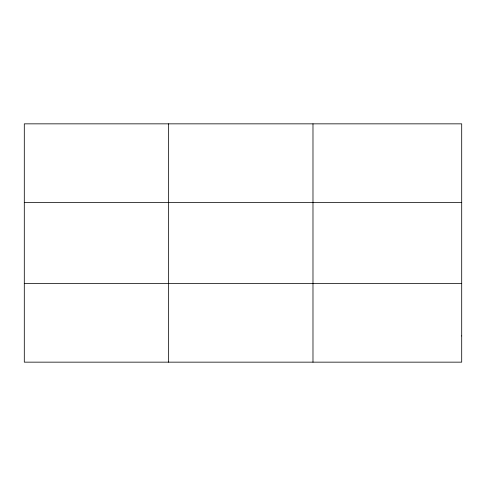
<?xml version="1.0" encoding="UTF-8"?>
<svg xmlns="http://www.w3.org/2000/svg" width="486" height="486" viewBox="0 0 486 486"><rect width="100%" height="100%" fill="white"/><g stroke="black" fill="none" stroke-linecap="round" stroke-linejoin="round"><path stroke-width="0.73" d="M168.642 123.845L168.642 362.155M312.984 123.845L312.984 362.155M24.3 202.486L461.7 202.486M24.3 283.514L461.7 283.514M461.7 335.941L461.7 362.155L24.3 362.155L24.3 123.845L461.7 123.845L461.7 335.941"/></g></svg>
